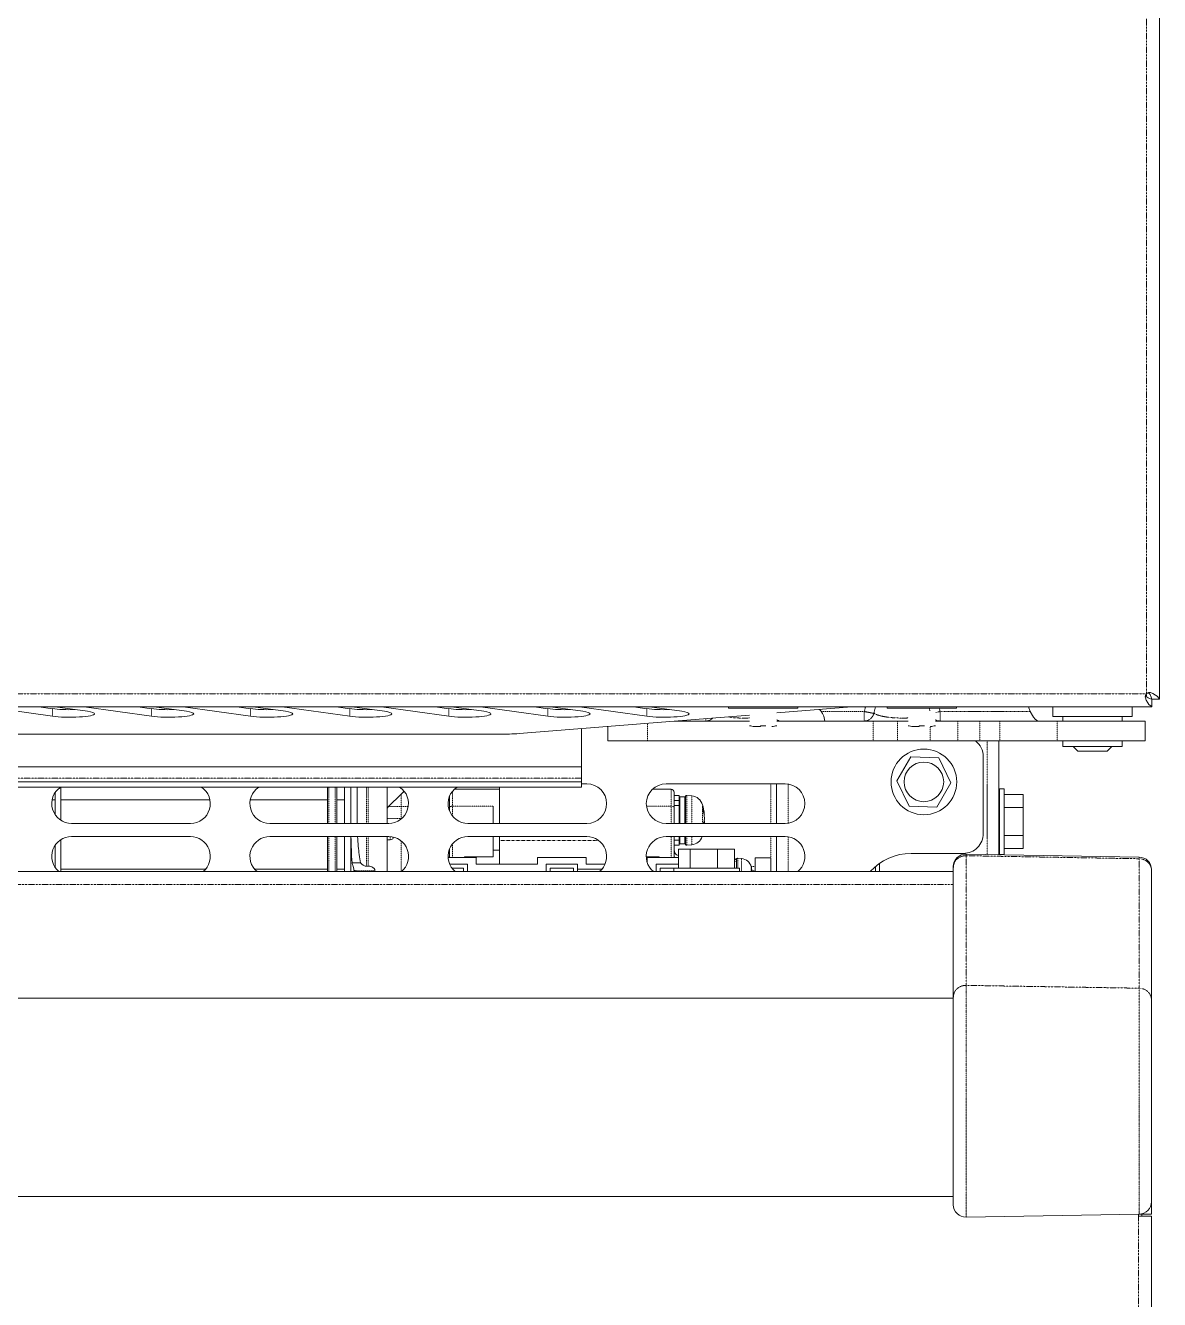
# Model space of a CAD drawing. Header units: millimetres. Extents: x 60499 to 556746, y 248297 to 497145.
# Drawn here: x 346916 to 352924, y 439149 to 445898 of the extents above; entities that cross this region are included whole.
import ezdxf

# ---------------------------------------------------------------- set-up
doc = ezdxf.new("R2010")
doc.units = ezdxf.units.MM
doc.linetypes.add('PHANTOM', pattern=[20, 10, -2, 2, -2, 2, -2])

msp = doc.modelspace()

# ---------------------------------------------------------------- linework, layer by layer
at = {"color": 7, "linetype": 'PHANTOM', "lineweight": 13, "ltscale": 0.03937}
for p, q in [((352855, 460381.3), (352855, 442357.9)), ((342684.2, 442357.9), (352855, 442357.9)), ((349862.3, 441910.8), (342684.2, 441910.8)), ((349862.3, 441864), (342684.2, 441864)), ((351899, 441500), (352816.1, 441484)), ((351899, 441500), (351899, 440813.1)), ((352816.1, 440798.2), (352816.1, 441484)), ((329155.5, 441346.9), (351831.5, 441346.9)), ((352816.1, 440798.2), (351899, 440813.1)), ((352812.8, 439590), (352812.8, 423046.4))]:
    msp.add_line(p, q, dxfattribs=at)
at = {"color": 7, "lineweight": 13, "ltscale": 0.03937}
for p, q in [((352923.8, 442329.3), (352923.8, 460409.8)), ((342684.2, 442289), (352883.5, 442289)), ((350751.8, 442245.3), (349531.1, 442147.2)), ((349426.1, 442143.3), (342684.2, 442143.3)), ((351407.3, 442108.5), (350211.1, 442108.5)), ((342684.2, 441971.1), (349862.3, 441971.1)), ((342684.2, 441890.6), (349862.3, 441890.6)), ((349862.3, 441863.8), (342684.2, 441863.8)), ((347104.4, 441796.4), (347893.6, 441796.4)), ((351899, 441508.9), (352816.1, 441492.9)), ((329155.5, 441415.8), (351831.5, 441415.8)), ((347104.4, 441427.9), (347870.1, 441427.9)), ((351831.5, 441438.1), (351831.5, 440751.2)), ((352881.3, 440736.3), (352881.3, 441422.1)), ((351831.5, 440745.1), (329155.5, 440745.1)), ((351831.5, 439651.4), (351831.5, 440751.2)), ((352881.3, 440736.3), (352881.3, 439667.4)), ((351831.5, 439695.3), (329155.5, 439695.3)), ((352816.1, 439601.1), (351899, 439585.1)), ((352881.7, 439590), (352881.7, 423046.4))]:
    msp.add_line(p, q, dxfattribs=at)
at = {"color": 7, "linetype": 'PHANTOM', "lineweight": 13, "ltscale": 0.000469088}
msp.add_line((352855, 442357.9), (352855, 442342.1), dxfattribs=at)
at = {"color": 7, "lineweight": 13, "ltscale": 0.010723}
for p, q in [((346702.3, 442288.7), (347059.1, 442239.1)), ((347227.2, 442288.7), (347584, 442239.1)), ((347752.1, 442288.7), (348108.9, 442239.1)), ((348277, 442288.7), (348633.8, 442239.1)), ((348801.9, 442288.7), (349158.7, 442239.1)), ((349326.8, 442288.7), (349683.5, 442239.1)), ((350208.4, 442239.1), (349851.7, 442288.7))]:
    msp.add_line(p, q, dxfattribs=at)
at = {"color": 7, "lineweight": 13, "ltscale": 0.002162}
for p, q in [((346987.2, 442289), (347059.1, 442279)), ((347512.1, 442289), (347584, 442279)), ((348036.9, 442289), (348108.9, 442279)), ((348561.8, 442289), (348633.8, 442279)), ((349086.7, 442289), (349158.7, 442279)), ((349611.6, 442289), (349683.5, 442279)), ((350208.4, 442279), (350136.5, 442289))]:
    msp.add_line(p, q, dxfattribs=at)
at = {"color": 7, "linetype": 'PHANTOM', "lineweight": 13, "ltscale": 0.001188}
for p, q in [((347059.1, 442239.1), (347059.1, 442279)), ((347584, 442239.1), (347584, 442279)), ((348108.9, 442239.1), (348108.9, 442279)), ((348633.8, 442239.1), (348633.8, 442279)), ((349158.7, 442239.1), (349158.7, 442279)), ((349683.5, 442239.1), (349683.5, 442279)), ((350208.4, 442239.1), (350208.4, 442279))]:
    msp.add_line(p, q, dxfattribs=at)
at = {"color": 7, "lineweight": 13, "ltscale": 0.005154}
for p, q in [((347072.9, 442288.7), (347244.4, 442264.9)), ((347597.8, 442288.7), (347769.3, 442264.9)), ((348122.7, 442288.7), (348294.2, 442264.9)), ((348647.5, 442288.7), (348819, 442264.9)), ((349172.4, 442288.7), (349343.9, 442264.9)), ((349697.3, 442288.7), (349868.8, 442264.9)), ((350393.7, 442264.9), (350222.2, 442288.7))]:
    msp.add_line(p, q, dxfattribs=at)
at = {"color": 7, "linetype": 'PHANTOM', "lineweight": 13, "ltscale": 0.004594}
for p, q in [((347227.2, 442288.7), (347072.9, 442288.7)), ((347752.1, 442288.7), (347597.8, 442288.7)), ((348277, 442288.7), (348122.7, 442288.7)), ((348801.9, 442288.7), (348647.5, 442288.7)), ((349326.8, 442288.7), (349172.4, 442288.7)), ((349851.7, 442288.7), (349697.3, 442288.7))]:
    msp.add_line(p, q, dxfattribs=at)
at = {"color": 7, "linetype": 'PHANTOM', "lineweight": 13, "ltscale": 0.01246}
msp.add_line((350640.8, 442288.7), (350222.2, 442288.7), dxfattribs=at)
at = {"color": 7, "lineweight": 13, "ltscale": 0.000211791}
for p, q in [((350640.8, 442289), (350640.8, 442281.9)), ((351007.8, 442289), (351007.8, 442281.9)), ((351480.6, 442289), (351480.6, 442281.9)), ((351847.6, 442289), (351847.6, 442281.9))]:
    msp.add_line(p, q, dxfattribs=at)
at = {"color": 7, "lineweight": 13, "ltscale": 0.005463}
msp.add_line((350824.3, 442281.9), (350640.8, 442281.9), dxfattribs=at)
at = {"color": 7, "lineweight": 13, "ltscale": 0.005462}
for p, q in [((351007.8, 442281.9), (350824.3, 442281.9)), ((351664.1, 442281.9), (351480.6, 442281.9)), ((351847.6, 442281.9), (351664.1, 442281.9))]:
    msp.add_line(p, q, dxfattribs=at)
at = {"color": 7, "lineweight": 13, "ltscale": 0.011813}
msp.add_line((351292.3, 442288.7), (350896.7, 442257), dxfattribs=at)
at = {"color": 7, "linetype": 'PHANTOM', "lineweight": 13, "ltscale": 0.008468}
msp.add_line((351292.3, 442288.7), (351007.8, 442288.7), dxfattribs=at)
at = {"color": 7, "lineweight": 13, "ltscale": 0.000194176}
msp.add_line((351298.8, 442289), (351292.3, 442288.7), dxfattribs=at)
at = {"color": 7, "lineweight": 13, "ltscale": 0.005413}
msp.add_line((351480.6, 442289), (351298.8, 442289), dxfattribs=at)
at = {"color": 7, "lineweight": 13, "ltscale": 0.011788}
msp.add_line((352243.6, 442289), (351847.6, 442289), dxfattribs=at)
at = {"color": 7, "lineweight": 13, "ltscale": 0.000797126}
msp.add_line((352230.3, 442289), (352239.4, 442263.8), dxfattribs=at)
at = {"color": 7, "lineweight": 13, "ltscale": 9.91221e-07}
msp.add_line((352243.6, 442289), (352243.6, 442289), dxfattribs=at)
at = {"color": 7, "lineweight": 13, "ltscale": 0.00155}
for p, q in [((352358.9, 442237), (352358.9, 442289)), ((352778.8, 442237), (352778.8, 442289))]:
    msp.add_line(p, q, dxfattribs=at)
at = {"color": 7, "lineweight": 13, "ltscale": 0.0012}
for p, q in [((352883.5, 442329.3), (352923.8, 442329.3)), ((352883.5, 442289), (352883.5, 442329.3))]:
    msp.add_line(p, q, dxfattribs=at)
at = {"color": 7, "linetype": 'PHANTOM', "lineweight": 13, "ltscale": 0.002781}
msp.add_line((350211.1, 442201.9), (350211.1, 442108.5), dxfattribs=at)
at = {"color": 7, "lineweight": 13, "ltscale": 0.011812}
msp.add_line((350751.8, 442213.4), (350355.1, 442213.4), dxfattribs=at)
at = {"color": 7, "linetype": 'PHANTOM', "lineweight": 13, "ltscale": 0.000394986}
msp.add_line((350520.2, 442213.4), (350520.2, 442226.7), dxfattribs=at)
at = {"color": 7, "lineweight": 13, "ltscale": 0.015198}
msp.add_line((351407.3, 442213.4), (350896.7, 442213.4), dxfattribs=at)
at = {"color": 7, "linetype": 'PHANTOM', "lineweight": 13, "ltscale": 0.006782}
msp.add_line((351360, 442263.8), (351132.2, 442263.8), dxfattribs=at)
at = {"color": 7, "linetype": 'PHANTOM', "lineweight": 13, "ltscale": 0.0015}
for p, q in [((351360, 442213.4), (351360, 442263.8)), ((351761.4, 442263.8), (351761.4, 442213.4))]:
    msp.add_line(p, q, dxfattribs=at)
at = {"color": 7, "lineweight": 13, "ltscale": 0.003832}
for p, q in [((351407.3, 442213.4), (351536, 442213.4)), ((351407.3, 442108.5), (351536, 442108.5))]:
    msp.add_line(p, q, dxfattribs=at)
at = {"color": 7, "linetype": 'PHANTOM', "lineweight": 13, "ltscale": 0.003125}
for p, q in [((351407.3, 442213.4), (351407.3, 442108.5)), ((351536, 442213.4), (351536, 442108.5)), ((351855.2, 442213.4), (351855.2, 442108.5)), ((351971.7, 442213.4), (351971.7, 442108.5)), ((352077.9, 442213.4), (352077.9, 442108.5)), ((352381.9, 442213.4), (352381.9, 442108.5))]:
    msp.add_line(p, q, dxfattribs=at)
at = {"color": 7, "lineweight": 13, "ltscale": 0.001658}
msp.add_line((351591.7, 442213.4), (351536, 442213.4), dxfattribs=at)
at = {"color": 7, "lineweight": 13, "ltscale": 0.003534}
msp.add_line((351736.5, 442213.4), (351855.2, 442213.4), dxfattribs=at)
at = {"color": 7, "linetype": 'PHANTOM', "lineweight": 13, "ltscale": 0.01423}
msp.add_line((352239.4, 442263.8), (351761.4, 442263.8), dxfattribs=at)
at = {"color": 7, "lineweight": 13, "ltscale": 0.003466}
for p, q in [((351971.7, 442213.4), (351855.2, 442213.4)), ((351971.7, 442108.5), (351855.2, 442108.5))]:
    msp.add_line(p, q, dxfattribs=at)
at = {"color": 7, "lineweight": 13, "ltscale": 0.003162}
for p, q in [((351971.7, 442213.4), (352077.9, 442213.4)), ((351971.7, 442108.5), (352077.9, 442108.5))]:
    msp.add_line(p, q, dxfattribs=at)
at = {"color": 7, "lineweight": 13, "ltscale": 0.009049}
for p, q in [((352381.9, 442213.4), (352077.9, 442213.4)), ((352381.9, 442108.5), (352077.9, 442108.5))]:
    msp.add_line(p, q, dxfattribs=at)
at = {"color": 7, "lineweight": 13, "ltscale": 0.00625}
for p, q in [((352568.8, 442237), (352358.9, 442237)), ((352778.8, 442237), (352568.8, 442237)), ((350001.2, 442108.5), (350211.1, 442108.5)), ((350894.7, 441671.1), (350894.8, 441881))]:
    msp.add_line(p, q, dxfattribs=at)
at = {"color": 7, "lineweight": 13, "ltscale": 0.013875}
for p, q in [((352381.9, 442213.4), (352848, 442213.4)), ((352381.9, 442108.5), (352848, 442108.5))]:
    msp.add_line(p, q, dxfattribs=at)
at = {"color": 7, "lineweight": 13, "ltscale": 0.000700012}
for p, q in [((352411.4, 442213.4), (352411.4, 442237)), ((352726.3, 442213.4), (352726.3, 442237))]:
    msp.add_line(p, q, dxfattribs=at)
at = {"color": 7, "lineweight": 13, "ltscale": 0.003125}
msp.add_line((352848, 442213.4), (352848, 442108.5), dxfattribs=at)
at = {"color": 7, "lineweight": 13, "ltscale": 0.006034}
msp.add_line((349862.3, 442173.8), (349862.3, 441971.1), dxfattribs=at)
at = {"color": 7, "lineweight": 13, "ltscale": 0.002278}
msp.add_line((350001.2, 442185), (350001.2, 442108.5), dxfattribs=at)
at = {"color": 7, "lineweight": 13, "ltscale": 0.000960883}
for p, q in [((350810.4, 442184), (350778.1, 442184)), ((351650.2, 442184), (351618, 442184))]:
    msp.add_line(p, q, dxfattribs=at)
at = {"color": 7, "lineweight": 13, "ltscale": 0.000412657}
for p, q in [((350824.3, 442188.5), (350810.4, 442188.8)), ((351664.1, 442188.5), (351650.2, 442188.8)), ((351678, 442188.8), (351664.1, 442188.5))]:
    msp.add_line(p, q, dxfattribs=at)
at = {"color": 7, "lineweight": 13, "ltscale": 0.000142375}
for p, q in [((350810.4, 442184), (350810.4, 442188.8)), ((351650.2, 442184), (351650.2, 442188.8))]:
    msp.add_line(p, q, dxfattribs=at)
at = {"color": 7, "lineweight": 13, "ltscale": 0.000412656}
for p, q in [((350810.4, 442188.8), (350824.3, 442188.5)), ((351650.2, 442188.8), (351664.1, 442188.5))]:
    msp.add_line(p, q, dxfattribs=at)
at = {"color": 7, "lineweight": 13, "ltscale": 0.000412597}
msp.add_line((350838.1, 442188.8), (350824.3, 442188.5), dxfattribs=at)
at = {"color": 7, "linetype": 'PHANTOM', "lineweight": 13, "ltscale": 0.00225}
msp.add_line((351709.6, 442184), (351709.6, 442108.5), dxfattribs=at)
at = {"color": 7, "lineweight": 13, "ltscale": 0.005168}
msp.add_line((351709.6, 442108.5), (351536, 442108.5), dxfattribs=at)
at = {"color": 7, "lineweight": 13, "ltscale": 0.004336}
msp.add_line((351709.6, 442108.5), (351855.2, 442108.5), dxfattribs=at)
at = {"color": 7, "linetype": 'PHANTOM', "lineweight": 13, "ltscale": 0.017905}
msp.add_line((352010.6, 442108.5), (352010.6, 441507), dxfattribs=at)
at = {"color": 7, "lineweight": 13, "ltscale": 0.017937}
msp.add_line((352073.2, 442108.5), (352073.2, 441505.9), dxfattribs=at)
at = {"color": 7, "lineweight": 13, "ltscale": 0.000875007}
for p, q in [((352411.4, 442079.1), (352411.4, 442108.5)), ((352726.3, 442079.1), (352726.3, 442108.5))]:
    msp.add_line(p, q, dxfattribs=at)
at = {"color": 7, "lineweight": 13, "ltscale": 0.004688}
msp.add_line((352568.8, 442079.1), (352411.4, 442079.1), dxfattribs=at)
at = {"color": 7, "lineweight": 13, "ltscale": 0.00103}
for p, q in [((352490.7, 442054.6), (352466.3, 442079.1)), ((352646.9, 442054.6), (352671.4, 442079.1)), ((350683.3, 441469.3), (350683.3, 441434.7))]:
    msp.add_line(p, q, dxfattribs=at)
at = {"color": 7, "lineweight": 13, "ltscale": 0.004687}
msp.add_line((352726.3, 442079.1), (352568.8, 442079.1), dxfattribs=at)
at = {"color": 7, "lineweight": 13, "ltscale": 0.004405}
for p, q in [((351606.2, 442024.7), (351532.8, 441896.2)), ((351754.1, 442019.4), (351606.2, 442024.7)), ((351818.2, 441886.1), (351754.1, 442019.4)), ((351532.8, 441896.2), (351596.9, 441762.8)), ((351744.8, 441757.6), (351818.2, 441886.1)), ((351596.9, 441762.8), (351744.8, 441757.6)), ((352202.2, 441755.2), (352202.2, 441607.2))]:
    msp.add_line(p, q, dxfattribs=at)
at = {"color": 7, "lineweight": 13, "ltscale": 0.012125}
msp.add_line((351990.4, 442024.7), (351990.4, 441617.4), dxfattribs=at)
at = {"color": 7, "lineweight": 13, "ltscale": 0.002325}
for p, q in [((352490.7, 442054.6), (352568.8, 442054.6)), ((352568.8, 442054.6), (352646.9, 442054.6))]:
    msp.add_line(p, q, dxfattribs=at)
at = {"color": 7, "lineweight": 13, "ltscale": 0.001797}
msp.add_line((349862.3, 441910.8), (349862.3, 441971.1), dxfattribs=at)
at = {"color": 7, "lineweight": 13, "ltscale": 0.00229}
msp.add_line((349862.3, 441940.9), (349862.3, 441864), dxfattribs=at)
at = {"color": 7, "lineweight": 13, "ltscale": 0.005247}
msp.add_line((347104.4, 441863.8), (347104.4, 441687.5), dxfattribs=at)
at = {"color": 7, "lineweight": 13, "ltscale": 0.005736}
for p, q in [((348516, 441863.8), (348516, 441671.1)), ((348565.6, 441863.8), (348565.6, 441671.1)), ((348640, 441671.1), (348640, 441863.8)), ((348831.7, 441671.1), (348831.7, 441863.8)), ((349426.9, 441863.8), (349426.9, 441671.1))]:
    msp.add_line(p, q, dxfattribs=at)
at = {"color": 7, "linetype": 'PHANTOM', "lineweight": 13, "ltscale": 0.005736}
for p, q in [((348524.2, 441863.8), (348524.2, 441671.1)), ((348557.3, 441671.1), (348557.3, 441863.8)), ((348722.6, 441863.8), (348722.6, 441671.1)), ((348732.5, 441671.1), (348732.5, 441863.8))]:
    msp.add_line(p, q, dxfattribs=at)
at = {"color": 7, "lineweight": 13, "ltscale": 0.002004}
msp.add_line((348606.9, 441863.8), (348606.9, 441796.4), dxfattribs=at)
at = {"color": 7, "lineweight": 13, "ltscale": 0.005532}
msp.add_line((348673, 441677.9), (348673, 441863.8), dxfattribs=at)
at = {"color": 7, "lineweight": 13, "ltscale": 0.000602482}
msp.add_line((349862.3, 441910.8), (349862.3, 441890.6), dxfattribs=at)
at = {"color": 7, "lineweight": 13, "ltscale": 0.00082812}
msp.add_line((349862.3, 441881.1), (349890.2, 441881.1), dxfattribs=at)
at = {"color": 7, "lineweight": 13, "ltscale": 6.36784e-06}
msp.add_line((349862.3, 441864), (349862.3, 441863.8), dxfattribs=at)
at = {"color": 7, "lineweight": 13, "ltscale": 0.01875}
for p, q in [((350310.1, 441881.1), (350939.9, 441881.1)), ((347160.7, 441671.1), (347790.6, 441671.1)), ((348210.5, 441671.1), (348840.4, 441671.1)), ((349260.3, 441671.1), (349890.2, 441671.1)), ((350310.1, 441671.1), (350939.9, 441671.1)), ((347160.7, 441601.4), (347790.6, 441601.4)), ((348210.5, 441601.4), (348840.4, 441601.4)), ((349260.3, 441601.4), (349890.2, 441601.4)), ((350310.1, 441601.4), (350939.9, 441601.4))]:
    msp.add_line(p, q, dxfattribs=at)
at = {"color": 7, "linetype": 'PHANTOM', "lineweight": 13, "ltscale": 0.00625}
msp.add_line((350865.4, 441881), (350865.3, 441671.1), dxfattribs=at)
at = {"color": 7, "linetype": 'PHANTOM', "lineweight": 13, "ltscale": 0.006163}
msp.add_line((350957.4, 441672.6), (350957.4, 441879.6), dxfattribs=at)
at = {"color": 7, "lineweight": 13, "ltscale": 0.00048756}
msp.add_line((347057.7, 441796.4), (347074.1, 441796.4), dxfattribs=at)
at = {"color": 7, "lineweight": 13, "ltscale": 0.003532}
for p, q in [((347074.1, 441835.4), (347074.1, 441716.7)), ((347074.1, 441555.7), (347074.1, 441437.1))]:
    msp.add_line(p, q, dxfattribs=at)
at = {"color": 7, "lineweight": 13, "ltscale": 0.012159}
msp.add_line((348107.5, 441796.4), (348516, 441796.4), dxfattribs=at)
at = {"color": 7, "lineweight": 13, "ltscale": 0.00123}
for p, q in [((348565.6, 441796.4), (348606.9, 441796.4)), ((348565.6, 441427.9), (348606.9, 441427.9))]:
    msp.add_line(p, q, dxfattribs=at)
at = {"color": 7, "lineweight": 13, "ltscale": 0.003731}
msp.add_line((348606.9, 441796.4), (348606.9, 441671.1), dxfattribs=at)
at = {"color": 7, "lineweight": 13, "ltscale": 0.002785}
msp.add_line((348840, 441760.2), (348906.1, 441826.4), dxfattribs=at)
at = {"color": 7, "lineweight": 13, "ltscale": 0.000458133}
msp.add_line((348906.1, 441826.4), (348917, 441837.3), dxfattribs=at)
at = {"color": 7, "linetype": 'PHANTOM', "lineweight": 13, "ltscale": 0.001969}
for p, q in [((348906.1, 441760.2), (348906.1, 441826.4)), ((348840, 441760.2), (348906.1, 441760.2))]:
    msp.add_line(p, q, dxfattribs=at)
at = {"color": 7, "lineweight": 13, "ltscale": 0.000207211}
msp.add_line((348921.9, 441842.2), (348917, 441837.3), dxfattribs=at)
at = {"color": 7, "lineweight": 13, "ltscale": 0.001758}
msp.add_line((349162.4, 441813.9), (349162.4, 441754.9), dxfattribs=at)
at = {"color": 7, "linetype": 'PHANTOM', "lineweight": 13, "ltscale": 0.002382}
msp.add_line((349178.9, 441762.4), (349178.9, 441842.4), dxfattribs=at)
at = {"color": 7, "lineweight": 13, "ltscale": 0.007092}
msp.add_line((349426.9, 441852.8), (349188.7, 441852.8), dxfattribs=at)
at = {"color": 7, "lineweight": 13, "ltscale": 0.002909}
msp.add_line((350238.4, 441852.8), (350336.1, 441852.8), dxfattribs=at)
at = {"color": 7, "linetype": 'PHANTOM', "lineweight": 13, "ltscale": 0.002693}
msp.add_line((350336.1, 441852.8), (350336.1, 441762.4), dxfattribs=at)
at = {"color": 7, "lineweight": 13, "ltscale": 0.000492276}
msp.add_line((350352.7, 441819.8), (350352.7, 441836.3), dxfattribs=at)
at = {"color": 7, "lineweight": 13, "ltscale": 0.00081202}
for p, q in [((350352.7, 441819.8), (350352.7, 441792.5)), ((350379.1, 441819.8), (350379.1, 441792.5)), ((350352.7, 441582.5), (350352.7, 441555.2)), ((350379.1, 441582.5), (350379.1, 441555.2))]:
    msp.add_line(p, q, dxfattribs=at)
at = {"color": 7, "lineweight": 13, "ltscale": 0.00078745}
for p, q in [((350379.1, 441819.8), (350352.7, 441819.8)), ((350382.4, 441811.5), (350408.9, 441811.5)), ((350379.1, 441792.5), (350352.7, 441792.5)), ((350379.1, 441765.7), (350352.7, 441765.7)), ((350379.1, 441582.5), (350352.7, 441582.5)), ((350379.1, 441555.2), (350352.7, 441555.2)), ((350382.4, 441563.5), (350408.9, 441563.5))]:
    msp.add_line(p, q, dxfattribs=at)
at = {"color": 7, "lineweight": 13, "ltscale": 0.000139182}
for p, q in [((350379.1, 441808.2), (350382.4, 441811.5)), ((350412.2, 441808.2), (350408.9, 441811.5)), ((350379.1, 441566.8), (350382.4, 441563.5)), ((350412.2, 441566.8), (350408.9, 441563.5))]:
    msp.add_line(p, q, dxfattribs=at)
at = {"color": 7, "lineweight": 13, "ltscale": 0.001849}
for p, q in [((350379.1, 441808.2), (350379.1, 441746.1)), ((350412.2, 441746.1), (350412.2, 441808.2))]:
    msp.add_line(p, q, dxfattribs=at)
at = {"color": 7, "lineweight": 13, "ltscale": 0.001899}
for p, q in [((350382.4, 441747.7), (350382.4, 441811.5)), ((350408.9, 441811.5), (350408.9, 441747.7))]:
    msp.add_line(p, q, dxfattribs=at)
at = {"color": 7, "lineweight": 13, "ltscale": 0.00421}
msp.add_line((350412.2, 441812.5), (350412.2, 441671.1), dxfattribs=at)
at = {"color": 7, "lineweight": 13, "ltscale": 1.71976e-05}
for p, q in [((350418.8, 441819.2), (350419.4, 441819.1)), ((350418.8, 441555.8), (350419.4, 441555.9))]:
    msp.add_line(p, q, dxfattribs=at)
at = {"color": 7, "linetype": 'PHANTOM', "lineweight": 13, "ltscale": 0.004407}
msp.add_line((350419.4, 441671.1), (350419.4, 441819.1), dxfattribs=at)
at = {"color": 7, "lineweight": 13, "ltscale": 0.000779121}
for p, q in [((350445.5, 441816.8), (350419.4, 441819.1)), ((350445.5, 441558.2), (350419.4, 441555.9))]:
    msp.add_line(p, q, dxfattribs=at)
at = {"color": 7, "linetype": 'PHANTOM', "lineweight": 13, "ltscale": 0.000475125}
msp.add_line((350445.5, 441800.9), (350445.5, 441816.8), dxfattribs=at)
at = {"color": 7, "linetype": 'PHANTOM', "lineweight": 13, "ltscale": 0.003863}
msp.add_line((350445.5, 441671.1), (350445.5, 441800.9), dxfattribs=at)
at = {"color": 7, "lineweight": 13, "ltscale": 6.24769e-05}
for p, q in [((352075.3, 441855), (352073.2, 441855)), ((352075.3, 441855), (352073.2, 441855)), ((352075.3, 441804.1), (352073.2, 441804.1)), ((352075.3, 441731.1), (352073.2, 441731.1)), ((352075.3, 441689.5), (352073.2, 441689.5)), ((352075.3, 441681.2), (352073.2, 441681.2)), ((352075.3, 441672.9), (352073.2, 441672.9)), ((352075.3, 441631.2), (352073.2, 441631.2)), ((352075.3, 441558.2), (352073.2, 441558.2)), ((352075.3, 441507.3), (352073.2, 441507.3))]:
    msp.add_line(p, q, dxfattribs=at)
at = {"color": 7, "lineweight": 13, "ltscale": 0.001516}
for p, q in [((352073.2, 441804.1), (352073.2, 441855)), ((352075.3, 441804.1), (352075.3, 441855)), ((352073.2, 441507.3), (352073.2, 441558.2)), ((352075.3, 441507.3), (352075.3, 441558.2))]:
    msp.add_line(p, q, dxfattribs=at)
at = {"color": 7, "lineweight": 13, "ltscale": 0.002173}
for p, q in [((352073.2, 441731.1), (352073.2, 441804.1)), ((352073.2, 441558.2), (352073.2, 441631.2))]:
    msp.add_line(p, q, dxfattribs=at)
at = {"color": 7, "lineweight": 13, "ltscale": 0.000775074}
for p, q in [((352075.3, 441855), (352101.4, 441855)), ((352075.3, 441855), (352101.4, 441855)), ((352075.3, 441507.3), (352101.4, 441507.3))]:
    msp.add_line(p, q, dxfattribs=at)
at = {"color": 7, "lineweight": 13, "ltscale": 0.003659}
for p, q in [((352075.3, 441681.2), (352075.3, 441804.1)), ((352075.3, 441558.2), (352075.3, 441681.2))]:
    msp.add_line(p, q, dxfattribs=at)
at = {"color": 7, "lineweight": 13, "ltscale": 0.005175}
for q in [(352101.4, 441855), (352101.4, 441507.3)]:
    msp.add_line((352101.4, 441681.2), q, dxfattribs=at)
at = {"color": 7, "lineweight": 13, "ltscale": 0.003}
for p, q in [((352101.4, 441823.9), (352202.2, 441823.9)), ((352101.4, 441823.9), (352202.2, 441823.9)), ((352101.4, 441755.2), (352202.2, 441755.2)), ((352101.4, 441607.2), (352202.2, 441607.2)), ((350375.2, 441434.7), (350375.2, 441535.5)), ((350436.9, 441434.7), (350436.9, 441535.5)), ((350582.6, 441434.7), (350582.6, 441535.5)), ((350673, 441434.7), (350673, 441535.5)), ((352101.4, 441538.4), (352202.2, 441538.4))]:
    msp.add_line(p, q, dxfattribs=at)
at = {"color": 7, "lineweight": 13, "ltscale": 0.002048}
for p, q in [((352202.2, 441823.9), (352202.2, 441755.2)), ((352202.2, 441607.2), (352202.2, 441538.4))]:
    msp.add_line(p, q, dxfattribs=at)
at = {"color": 7, "lineweight": 13, "ltscale": 0.000346924}
msp.add_line((348831.7, 441752), (348840, 441760.2), dxfattribs=at)
at = {"color": 7, "lineweight": 13, "ltscale": 0.001636}
msp.add_line((348831.7, 441697), (348831.7, 441752), dxfattribs=at)
at = {"color": 7, "linetype": 'PHANTOM', "lineweight": 13, "ltscale": 0.001132}
msp.add_line((348944.1, 441760.2), (348906.1, 441760.2), dxfattribs=at)
at = {"color": 7, "linetype": 'PHANTOM', "lineweight": 13, "ltscale": 0.001882}
msp.add_line((348906.1, 441697), (348906.1, 441760.2), dxfattribs=at)
at = {"color": 7, "lineweight": 13, "ltscale": 0.000138531}
msp.add_line((349157.7, 441753.6), (349162.4, 441753.6), dxfattribs=at)
at = {"color": 7, "lineweight": 13, "ltscale": 0.000497382}
msp.add_line((349162.4, 441738.2), (349162.4, 441754.9), dxfattribs=at)
at = {"color": 7, "linetype": 'PHANTOM', "lineweight": 13, "ltscale": 0.006398}
msp.add_line((349393.8, 441762.4), (349178.9, 441762.4), dxfattribs=at)
at = {"color": 7, "linetype": 'PHANTOM', "lineweight": 13, "ltscale": 0.001567}
msp.add_line((349178.9, 441762.4), (349178.9, 441709.7), dxfattribs=at)
at = {"color": 7, "lineweight": 13, "ltscale": 0.002717}
msp.add_line((349393.8, 441762.4), (349393.8, 441671.1), dxfattribs=at)
at = {"color": 7, "linetype": 'PHANTOM', "lineweight": 13, "ltscale": 0.003875}
msp.add_line((350206, 441762.4), (350336.1, 441762.4), dxfattribs=at)
at = {"color": 7, "linetype": 'PHANTOM', "lineweight": 13, "ltscale": 0.002717}
msp.add_line((350336.1, 441671.1), (350336.1, 441762.4), dxfattribs=at)
at = {"color": 7, "lineweight": 13, "ltscale": 0.000796461}
for p, q in [((350352.7, 441792.5), (350352.7, 441765.7)), ((350379.1, 441792.5), (350379.1, 441765.7))]:
    msp.add_line(p, q, dxfattribs=at)
at = {"color": 7, "lineweight": 13, "ltscale": 0.002817}
for p, q in [((350352.7, 441765.7), (350352.7, 441671.1)), ((350379.1, 441765.7), (350379.1, 441671.1))]:
    msp.add_line(p, q, dxfattribs=at)
at = {"color": 7, "lineweight": 13, "ltscale": 0.002232}
for p, q in [((350379.1, 441746.1), (350379.1, 441671.1)), ((350412.2, 441671.1), (350412.2, 441746.1))]:
    msp.add_line(p, q, dxfattribs=at)
at = {"color": 7, "lineweight": 13, "ltscale": 0.00228}
for p, q in [((350382.4, 441671.1), (350382.4, 441747.7)), ((350408.9, 441747.7), (350408.9, 441671.1))]:
    msp.add_line(p, q, dxfattribs=at)
at = {"color": 7, "linetype": 'PHANTOM', "lineweight": 13, "ltscale": 0.000299739}
msp.add_line((350503.3, 441759), (350503.3, 441769.1), dxfattribs=at)
at = {"color": 7, "linetype": 'PHANTOM', "lineweight": 13, "ltscale": 0.002618}
msp.add_line((350503.3, 441671.1), (350503.3, 441759), dxfattribs=at)
at = {"color": 7, "linetype": 'PHANTOM', "lineweight": 13, "ltscale": 9.62385e-05}
msp.add_line((350507.9, 441733.1), (350511.1, 441733.1), dxfattribs=at)
at = {"color": 7, "lineweight": 13, "ltscale": 0.000203231}
msp.add_line((348673.1, 441671.1), (348673, 441677.9), dxfattribs=at)
at = {"color": 7, "linetype": 'PHANTOM', "lineweight": 13, "ltscale": 0.002215}
msp.add_line((348906.1, 441697), (348831.7, 441697), dxfattribs=at)
at = {"color": 7, "lineweight": 13, "ltscale": 0.00077111}
msp.add_line((348831.7, 441671.1), (348831.7, 441697), dxfattribs=at)
at = {"color": 7, "linetype": 'PHANTOM', "lineweight": 13, "ltscale": 8.2061e-05}
msp.add_line((348906.1, 441697), (348906.1, 441694.2), dxfattribs=at)
at = {"color": 7, "lineweight": 13, "ltscale": 0.000379668}
msp.add_line((350412.2, 441702), (350412.2, 441689.2), dxfattribs=at)
at = {"color": 7, "lineweight": 13, "ltscale": 0.000208427}
msp.add_line((350412.2, 441679.5), (350412.2, 441686.5), dxfattribs=at)
at = {"color": 7, "lineweight": 13, "ltscale": 5.22644e-05}
msp.add_line((350510.7, 441719.4), (350512.5, 441719.4), dxfattribs=at)
at = {"color": 7, "lineweight": 13, "ltscale": 0.000247204}
msp.add_line((352073.2, 441681.2), (352073.2, 441689.5), dxfattribs=at)
at = {"color": 7, "lineweight": 13, "ltscale": 0.000247174}
msp.add_line((352073.2, 441672.9), (352073.2, 441681.2), dxfattribs=at)
at = {"color": 7, "lineweight": 13, "ltscale": 0.005525}
for p, q in [((348516, 441601.4), (348516, 441415.8)), ((348565.6, 441601.4), (348565.6, 441415.8)), ((348640, 441415.8), (348640, 441601.4)), ((348831.7, 441415.8), (348831.7, 441601.4)), ((350894.7, 441415.8), (350894.7, 441601.4))]:
    msp.add_line(p, q, dxfattribs=at)
at = {"color": 7, "linetype": 'PHANTOM', "lineweight": 13, "ltscale": 0.005525}
for p, q in [((348524.2, 441601.4), (348524.2, 441415.8)), ((348557.3, 441415.8), (348557.3, 441601.4))]:
    msp.add_line(p, q, dxfattribs=at)
at = {"color": 7, "lineweight": 13, "ltscale": 0.005165}
msp.add_line((348606.9, 441601.4), (348606.9, 441427.9), dxfattribs=at)
at = {"color": 7, "linetype": 'PHANTOM', "lineweight": 13, "ltscale": 0.00467}
for p, q in [((348722.6, 441601.4), (348722.6, 441444.5)), ((348732.5, 441444.5), (348732.5, 441601.4))]:
    msp.add_line(p, q, dxfattribs=at)
at = {"color": 7, "lineweight": 13, "ltscale": 0.00048699}
msp.add_line((348831.7, 441601.4), (348831.7, 441585), dxfattribs=at)
at = {"color": 7, "linetype": 'PHANTOM', "lineweight": 13, "ltscale": 0.000478129}
msp.add_line((348848.3, 441601.1), (348848.3, 441585), dxfattribs=at)
at = {"color": 7, "lineweight": 13, "ltscale": 0.003194}
msp.add_line((349393.8, 441601.4), (349393.8, 441494.1), dxfattribs=at)
at = {"color": 7, "lineweight": 13, "ltscale": 0.000635613}
msp.add_line((349426.9, 441601.4), (349426.9, 441580), dxfattribs=at)
at = {"color": 7, "linetype": 'PHANTOM', "lineweight": 13, "ltscale": 0.003293}
msp.add_line((350336.1, 441490.8), (350336.1, 441601.4), dxfattribs=at)
at = {"color": 7, "lineweight": 13, "ltscale": 0.000561391}
for p, q in [((350352.7, 441601.4), (350352.7, 441582.5)), ((350379.1, 441601.4), (350379.1, 441582.5))]:
    msp.add_line(p, q, dxfattribs=at)
at = {"color": 7, "lineweight": 13, "ltscale": 0.000577731}
for p, q in [((350379.1, 441601.4), (350379.1, 441582)), ((350412.2, 441582), (350412.2, 441601.4))]:
    msp.add_line(p, q, dxfattribs=at)
at = {"color": 7, "lineweight": 13, "ltscale": 0.000663757}
for p, q in [((350382.4, 441579.1), (350382.4, 441601.4)), ((350408.9, 441601.4), (350408.9, 441579.1))]:
    msp.add_line(p, q, dxfattribs=at)
at = {"color": 7, "lineweight": 13, "ltscale": 0.001159}
msp.add_line((350412.2, 441601.4), (350412.2, 441562.5), dxfattribs=at)
at = {"color": 7, "linetype": 'PHANTOM', "lineweight": 13, "ltscale": 0.001355}
msp.add_line((350419.4, 441555.9), (350419.4, 441601.4), dxfattribs=at)
at = {"color": 7, "linetype": 'PHANTOM', "lineweight": 13, "ltscale": 0.001287}
msp.add_line((350445.5, 441558.2), (350445.5, 441601.4), dxfattribs=at)
at = {"color": 7, "linetype": 'PHANTOM', "lineweight": 13, "ltscale": 0.003364}
msp.add_line((350865.3, 441601.4), (350865.3, 441488.4), dxfattribs=at)
at = {"color": 7, "linetype": 'PHANTOM', "lineweight": 13, "ltscale": 0.005481}
msp.add_line((350957.3, 441415.8), (350957.4, 441599.9), dxfattribs=at)
at = {"color": 7, "lineweight": 13, "ltscale": 0.005036}
msp.add_line((347104.4, 441585), (347104.4, 441415.8), dxfattribs=at)
at = {"color": 7, "lineweight": 13, "ltscale": 0.000492126}
msp.add_line((348848.3, 441585), (348831.7, 441585), dxfattribs=at)
at = {"color": 7, "linetype": 'PHANTOM', "lineweight": 13, "ltscale": 0.004836}
msp.add_line((348906.1, 441578.3), (348906.1, 441415.8), dxfattribs=at)
at = {"color": 7, "lineweight": 13, "ltscale": 0.001296}
msp.add_line((349162.4, 441490.8), (349162.4, 441534.3), dxfattribs=at)
at = {"color": 7, "linetype": 'PHANTOM', "lineweight": 13, "ltscale": 0.002142}
msp.add_line((349178.9, 441562.7), (349178.9, 441490.8), dxfattribs=at)
at = {"color": 7, "lineweight": 13, "ltscale": 0.000984252}
msp.add_line((349393.8, 441529.8), (349426.9, 441529.8), dxfattribs=at)
at = {"color": 7, "lineweight": 13, "ltscale": 0.00374}
msp.add_line((349426.9, 441580), (349426.9, 441454.4), dxfattribs=at)
at = {"color": 7, "linetype": 'PHANTOM', "lineweight": 13, "ltscale": 0.015679}
msp.add_line((349953.6, 441580), (349426.9, 441580), dxfattribs=at)
at = {"color": 7, "lineweight": 13, "ltscale": 0.002653}
msp.add_line((350352.7, 441579.9), (350352.7, 441490.8), dxfattribs=at)
at = {"color": 7, "lineweight": 13, "ltscale": 0.001836}
msp.add_line((350375.2, 441535.5), (350436.9, 441535.5), dxfattribs=at)
at = {"color": 7, "lineweight": 13, "ltscale": 0.000451576}
for p, q in [((350379.1, 441582), (350379.1, 441566.8)), ((350412.2, 441566.8), (350412.2, 441582))]:
    msp.add_line(p, q, dxfattribs=at)
at = {"color": 7, "lineweight": 13, "ltscale": 0.000463981}
for p, q in [((350382.4, 441563.5), (350382.4, 441579.1)), ((350408.9, 441579.1), (350408.9, 441563.5))]:
    msp.add_line(p, q, dxfattribs=at)
at = {"color": 7, "lineweight": 13, "ltscale": 0.004338}
msp.add_line((350436.9, 441535.5), (350582.6, 441535.5), dxfattribs=at)
at = {"color": 7, "lineweight": 13, "ltscale": 0.002691}
msp.add_line((350582.6, 441535.5), (350673, 441535.5), dxfattribs=at)
at = {"color": 7, "lineweight": 13, "ltscale": 0.001327}
msp.add_line((348646.2, 441461.9), (348690.8, 441461.9), dxfattribs=at)
at = {"color": 7, "lineweight": 13, "ltscale": 0.004439}
msp.add_line((349155.4, 441490.8), (349304.6, 441490.8), dxfattribs=at)
at = {"color": 7, "lineweight": 13, "ltscale": 9.84612e-05}
for p, q in [((349241.7, 441494.1), (349241.7, 441490.8)), ((350273.3, 441490.8), (350273.3, 441494.1))]:
    msp.add_line(p, q, dxfattribs=at)
at = {"color": 7, "lineweight": 13, "ltscale": 0.004528}
msp.add_line((349241.7, 441494.1), (349393.8, 441494.1), dxfattribs=at)
at = {"color": 7, "lineweight": 13, "ltscale": 0.000139245}
for p, q in [((349304.5, 441490.8), (349307.9, 441494.1)), ((350207.2, 441494.1), (350210.5, 441490.8))]:
    msp.add_line(p, q, dxfattribs=at)
at = {"color": 7, "lineweight": 13, "ltscale": 0.001083}
for p, q in [((349304.6, 441490.8), (349304.6, 441454.4)), ((349628.6, 441490.8), (349628.6, 441454.4)), ((349886.5, 441490.8), (349886.5, 441454.4))]:
    msp.add_line(p, q, dxfattribs=at)
at = {"color": 7, "lineweight": 13, "ltscale": 0.007677}
msp.add_line((349628.6, 441490.8), (349886.5, 441490.8), dxfattribs=at)
at = {"color": 7, "lineweight": 13, "ltscale": 0.002031}
msp.add_line((350273.3, 441494.1), (350205.1, 441494.1), dxfattribs=at)
at = {"color": 7, "lineweight": 13, "ltscale": 0.004902}
msp.add_line((350210.5, 441490.8), (350375.2, 441490.8), dxfattribs=at)
at = {"color": 7, "lineweight": 13, "ltscale": 0.000823824}
msp.add_line((350210.5, 441490.8), (350210.5, 441463.1), dxfattribs=at)
at = {"color": 7, "linetype": 'PHANTOM', "lineweight": 13, "ltscale": 0.000306257}
msp.add_line((350683.3, 441469.3), (350673, 441469.3), dxfattribs=at)
at = {"color": 7, "lineweight": 13, "ltscale": 0.001357}
msp.add_line((350683.3, 441480.2), (350683.3, 441434.7), dxfattribs=at)
at = {"color": 7, "linetype": 'PHANTOM', "lineweight": 13, "ltscale": 0.001553}
msp.add_line((350690.5, 441434.7), (350690.5, 441486.8), dxfattribs=at)
at = {"color": 7, "lineweight": 13, "ltscale": 0.000579213}
msp.add_line((350690.5, 441486.8), (350709.9, 441485.1), dxfattribs=at)
at = {"color": 7, "linetype": 'PHANTOM', "lineweight": 13, "ltscale": 0.002064}
msp.add_line((350709.9, 441415.8), (350709.9, 441485.1), dxfattribs=at)
at = {"color": 7, "lineweight": 13, "ltscale": 0.00251}
msp.add_line((350781, 441488.4), (350865.3, 441488.4), dxfattribs=at)
at = {"color": 7, "lineweight": 13, "ltscale": 0.001346}
msp.add_line((350781, 441488.4), (350781, 441443.2), dxfattribs=at)
at = {"color": 7, "lineweight": 13, "ltscale": 0.00216}
msp.add_line((350865.3, 441488.4), (350865.3, 441415.8), dxfattribs=at)
at = {"color": 7, "lineweight": 13, "ltscale": 0.00129}
msp.add_line((351440.4, 441415.8), (351440.4, 441459.1), dxfattribs=at)
at = {"color": 7, "lineweight": 13, "ltscale": 0.008275}
msp.add_line((351885.5, 441512.4), (351607.5, 441512.4), dxfattribs=at)
at = {"color": 7, "linetype": 'PHANTOM', "lineweight": 13, "ltscale": 0.000265617}
msp.add_line((351899, 441508.9), (351899, 441500), dxfattribs=at)
at = {"color": 7, "linetype": 'PHANTOM', "lineweight": 13, "ltscale": 0.000265647}
msp.add_line((352816.1, 441484), (352816.1, 441492.9), dxfattribs=at)
at = {"color": 7, "lineweight": 13, "ltscale": 0.011462}
msp.add_line((348131, 441427.9), (348516, 441427.9), dxfattribs=at)
at = {"color": 7, "lineweight": 13, "ltscale": 0.000360234}
msp.add_line((348606.9, 441427.9), (348606.9, 441415.8), dxfattribs=at)
at = {"color": 7, "linetype": 'PHANTOM', "lineweight": 13, "ltscale": 0.002964}
msp.add_line((348668.3, 441420.4), (348767.9, 441420.4), dxfattribs=at)
at = {"color": 7, "lineweight": 13, "ltscale": 0.000295204}
msp.add_line((348732.5, 441444.5), (348722.6, 441444.5), dxfattribs=at)
at = {"color": 7, "lineweight": 13, "ltscale": 5.13106e-05}
msp.add_line((348734.3, 441444.5), (348732.5, 441444.5), dxfattribs=at)
at = {"color": 7, "lineweight": 13, "ltscale": 0.000137239}
msp.add_line((348767.9, 441415.8), (348767.9, 441420.4), dxfattribs=at)
at = {"color": 7, "lineweight": 13, "ltscale": 0.002804}
msp.add_line((349258.3, 441454.4), (349164.1, 441454.4), dxfattribs=at)
at = {"color": 7, "lineweight": 13, "ltscale": 0.001825}
msp.add_line((349236.8, 441434.6), (349175.4, 441434.6), dxfattribs=at)
at = {"color": 7, "lineweight": 13, "ltscale": 0.000558838}
for p, q in [((349236.8, 441415.8), (349236.8, 441434.6)), ((349696.4, 441434.6), (349696.4, 441415.8)), ((349818.7, 441415.8), (349818.7, 441434.6)), ((350278.3, 441434.6), (350278.3, 441415.8))]:
    msp.add_line(p, q, dxfattribs=at)
at = {"color": 7, "lineweight": 13, "ltscale": 0.001149}
for p, q in [((349258.3, 441415.8), (349258.3, 441454.4)), ((349674.9, 441454.4), (349674.9, 441415.8)), ((350256.8, 441454.4), (350256.8, 441415.8))]:
    msp.add_line(p, q, dxfattribs=at)
at = {"color": 7, "lineweight": 13, "ltscale": 0.009646}
msp.add_line((349304.6, 441454.4), (349628.6, 441454.4), dxfattribs=at)
at = {"color": 7, "lineweight": 13, "ltscale": 0.004921}
msp.add_line((349840.2, 441454.4), (349674.9, 441454.4), dxfattribs=at)
at = {"color": 7, "lineweight": 13, "ltscale": 0.003642}
msp.add_line((349818.7, 441434.6), (349696.4, 441434.6), dxfattribs=at)
at = {"color": 7, "lineweight": 13, "ltscale": 0.00078742}
msp.add_line((349840.2, 441427.9), (349840.2, 441454.4), dxfattribs=at)
at = {"color": 7, "lineweight": 13, "ltscale": 0.000361976}
msp.add_line((349840.2, 441427.9), (349840.2, 441415.8), dxfattribs=at)
at = {"color": 7, "lineweight": 13, "ltscale": 0.003856}
msp.add_line((349969.7, 441427.9), (349840.2, 441427.9), dxfattribs=at)
at = {"color": 7, "lineweight": 13, "ltscale": 0.002973}
msp.add_line((349886.5, 441454.4), (349986.3, 441454.4), dxfattribs=at)
at = {"color": 7, "lineweight": 13, "ltscale": 0.003524}
msp.add_line((350375.2, 441454.4), (350256.8, 441454.4), dxfattribs=at)
at = {"color": 7, "lineweight": 13, "ltscale": 0.002143}
msp.add_line((350350.3, 441434.6), (350278.3, 441434.6), dxfattribs=at)
at = {"color": 7, "lineweight": 13, "ltscale": 0.009272}
msp.add_line((350661.7, 441434.7), (350350.3, 441434.7), dxfattribs=at)
at = {"color": 7, "lineweight": 13, "ltscale": 0.000562022}
for p, q in [((350350.3, 441415.8), (350350.3, 441434.7)), ((350698, 441415.8), (350698, 441434.7))]:
    msp.add_line(p, q, dxfattribs=at)
at = {"color": 7, "lineweight": 13, "ltscale": 0.001078}
msp.add_line((350661.7, 441434.7), (350698, 441434.7), dxfattribs=at)
at = {"color": 7, "linetype": 'PHANTOM', "lineweight": 13, "ltscale": 0.000608489}
msp.add_line((350760.5, 441443.2), (350781, 441443.2), dxfattribs=at)
at = {"color": 7, "linetype": 'PHANTOM', "lineweight": 13, "ltscale": 0.000748792}
msp.add_line((350761.1, 441415.8), (350761.1, 441441), dxfattribs=at)
at = {"color": 7, "lineweight": 13, "ltscale": 1.38021e-05}
msp.add_line((350761.8, 441436.1), (350762.2, 441436.2), dxfattribs=at)
at = {"color": 7, "linetype": 'PHANTOM', "lineweight": 13, "ltscale": 0.000479631}
msp.add_line((350764.9, 441420), (350781, 441420), dxfattribs=at)
at = {"color": 7, "lineweight": 13, "ltscale": 0.000689439}
msp.add_line((350781, 441443.2), (350781, 441420), dxfattribs=at)
at = {"color": 7, "lineweight": 13, "ltscale": 0.000131562}
msp.add_line((350781, 441420), (350781, 441415.6), dxfattribs=at)
at = {"color": 7, "lineweight": 13, "ltscale": 0.000807725}
msp.add_line((351419.6, 441442.9), (351419.6, 441415.8), dxfattribs=at)
at = {"color": 7, "lineweight": 13, "ltscale": 0.000134476}
msp.add_line((351831.5, 441442.6), (351831.5, 441438.1), dxfattribs=at)
at = {"color": 7, "lineweight": 13, "ltscale": 0.000134506}
msp.add_line((352881.3, 441422.1), (352881.3, 441426.6), dxfattribs=at)
at = {"color": 7, "linetype": 'PHANTOM', "lineweight": 13, "ltscale": 0.017651}
msp.add_line((351899, 440220.2), (351899, 440813.1), dxfattribs=at)
at = {"color": 7, "linetype": 'PHANTOM', "lineweight": 13, "ltscale": 0.017206}
msp.add_line((352816.1, 440798.2), (352816.1, 440220.2), dxfattribs=at)
at = {"color": 7, "linetype": 'PHANTOM', "lineweight": 13, "ltscale": 0.018907}
msp.add_line((351899, 439585.1), (351899, 440220.2), dxfattribs=at)
at = {"color": 7, "linetype": 'PHANTOM', "lineweight": 13, "ltscale": 0.01843}
msp.add_line((352816.1, 440220.2), (352816.1, 439601.1), dxfattribs=at)
at = {"color": 7, "lineweight": 13, "ltscale": 0.001975}
msp.add_line((352881.3, 439601.1), (352881.3, 439667.4), dxfattribs=at)
at = {"color": 7, "lineweight": 13, "ltscale": 0.000326772}
msp.add_line((352812.8, 439601), (352812.8, 439590), dxfattribs=at)
at = {"color": 7, "lineweight": 13, "ltscale": 0.00205}
msp.add_line((352812.8, 439590), (352881.7, 439590), dxfattribs=at)
at = {"color": 7, "lineweight": 13, "ltscale": 0.00194}
msp.add_line((352881.3, 439601.1), (352816.1, 439601.1), dxfattribs=at)
at = {"color": 7, "lineweight": 13, "ltscale": 0.000328484}
msp.add_line((352830.9, 439601.1), (352830.9, 439590), dxfattribs=at)
at = {"color": 7, "lineweight": 13, "ltscale": 0.03937}
for points in [[(352848.2, 442342), (352848.9, 442336), (352852.7, 442324.5), (352861.4, 442309.6), (352867.8, 442301.9), (352879.8, 442291.4), (352883.5, 442289)], [(352849.1, 442348.4), (352852.8, 442344), (352863.5, 442336.7), (352876.6, 442331.3), (352883.5, 442329.3)], [(352864.5, 442363.8), (352867.8, 442361.2), (352873.6, 442353.7), (352880.1, 442340.4), (352883.5, 442329.3)], [(352870.8, 442364.6), (352876.8, 442364), (352888.4, 442360.1), (352903.2, 442351.4), (352911, 442345.1), (352921.5, 442333), (352923.8, 442329.3)], [(352239.4, 442263.8), (352250.9, 442243.6), (352256.6, 442234.5), (352265.4, 442223.2), (352272.1, 442217.3), (352278.8, 442214), (352283, 442213.4)], [(350511.1, 441681.3), (350512, 441685.3), (350512.7, 441697.1)], [(348864.8, 441594.5), (348864.4, 441592.5), (348861.7, 441589), (348858.1, 441586.9), (348848.3, 441585)], [(348722.6, 441444.5), (348715.4, 441445.5), (348705.3, 441450.1), (348699, 441454.5), (348690.8, 441461.9)], [(348652.1, 441444.5), (348656, 441428), (348656.5, 441421.3)], [(348767.9, 441420.4), (348766.6, 441426.5), (348763.1, 441432.1), (348756.1, 441438.1)]]:
    msp.add_lwpolyline(points, dxfattribs=at)
at = {"color": 7, "linetype": 'PHANTOM', "lineweight": 13, "ltscale": 0.03937}
for points in [[(350630.9, 442235.6), (350655.8, 442232.3), (350684.5, 442229.9), (350718, 442228.9), (350751.9, 442229.7)], [(351360, 442263.8), (351400.4, 442255.9), (351410.8, 442254.6)], [(351360, 442213.4), (351373.9, 442215.4), (351386.7, 442221), (351397.6, 442229.9), (351405.9, 442241.4), (351410.8, 442254.6)], [(351410.8, 442254.6), (351426.4, 442246.7), (351450.9, 442239.5), (351485, 442233.5), (351520.8, 442230.1), (351561.1, 442228.9), (351591.7, 442229.7)]]:
    msp.add_lwpolyline(points, dxfattribs=at)
at = {"color": 7, "lineweight": 13, "ltscale": 0.03937}
for radius in [173.8, 105]:
    msp.add_circle((351675.5, 441891.1), radius, dxfattribs=at)
for centre, radius, start, end in [((352869.7, 442342.3), 21.4, 133.32005, 180.59566), ((352870.6, 442343.2), 21.4, 89.40434, 136.67995), ((347067.1, 442229), 60, 84.48277, 89.99039), ((347221.4, 442229), 60, 84.48277, 89.99039), ((347592, 442229), 60, 84.48277, 89.99039), ((347746.3, 442229), 60, 84.48277, 89.99039), ((348116.9, 442229), 60, 84.48277, 89.99039), ((348271.2, 442229), 60, 84.48277, 89.99039), ((348641.8, 442229), 60, 84.48277, 89.99039), ((348796.1, 442229), 60, 84.48277, 89.99039), ((349166.7, 442229), 60, 84.48277, 89.99039), ((349321, 442229), 60, 84.48277, 89.99039), ((349691.6, 442229), 60, 84.48277, 89.99039), ((349845.9, 442229), 60, 84.48277, 89.99039), ((350216.4, 442229), 60, 84.48277, 89.99039), ((351045.6, 442204.4), 105, 4.94697, 42.38893), ((350795.8, 442355.9), 172.8, 255.25318, 264.12639), ((350795.8, 442355.9), 172.8, 255.25328, 264.12628), ((350852.7, 442355.9), 172.8, 275.87372, 284.74671), ((351635.6, 442355.9), 172.8, 255.25318, 264.12639), ((351635.6, 442355.9), 172.8, 255.25328, 264.12628), ((351692.6, 442355.9), 172.8, 275.87372, 284.74671), ((351885.5, 442024.7), 105, 0.00001, 52.96071), ((347160.7, 441776.1), 105, 123.3396, 270), ((347790.6, 441776.1), 105, 270, 56.6604), ((348210.5, 441776.1), 105, 123.3396, 270), ((348840.4, 441776.1), 105, 270, 56.6604), ((348910.8, 442035.6), 173.8, 261.21569, 266.64218), ((349260.3, 441776.1), 105, 123.3396, 270), ((349890.2, 441776.1), 105, 270, 90), ((350310.1, 441776.1), 105, 90, 270), ((350939.9, 441776.1), 105, 270, 90), ((348906.7, 442094.2), 257.2, 272.30027, 274.16039), ((350336.1, 441836.3), 16.5, 0, 90), ((350418.8, 441812.5), 6.61, 90, 180.00001), ((350439.7, 441751), 66.1, 15.91605, 85), ((350217.1, 441687.5), 297.6, 7.35482, 15.91605), ((350435.7, 441751.3), 69.9, 359.93314, 6.33089), ((350426.7, 441751.4), 79, 354.02801, 359.92752), ((350302, 441697.7), 212.1, 7.55901, 9.61957), ((350384.8, 441697.1), 127.9, 359.98443, 9.04033), ((350465.4, 441718.7), 47.3, 2.18441, 8.41979), ((350420.8, 441678.4), 91.9, 359.70422, 5.70174), ((350511.4, 441720.1), 1.31, 326.26671, 14.648), ((350382.9, 441678), 129.8, 356.93747, 359.9412), ((347160.7, 441496.4), 105, 90, 230.16925), ((347790.6, 441496.4), 105, 309.83075, 90), ((348210.5, 441496.4), 105, 90, 230.16925), ((352764.9, 441702.5), 4125.7, 181.40368, 183.34288), ((350182.3, 441694.5), 1509.6, 183.53751, 185.5041), ((348840.4, 441496.4), 105, 309.83075, 90), ((348858.3, 441594.1), 6.58, 3.02923, 47.5512), ((349260.3, 441496.4), 105, 90, 230.16925), ((349890.2, 441496.4), 105, 309.83075, 90), ((350310.1, 441496.4), 105, 90, 230.16925), ((350439.7, 441624), 66.1, 275, 339.9822), ((350939.9, 441496.4), 105, 309.83074, 90), ((351885.5, 441617.4), 105, 270, 0.00001), ((350106.9, 441686.1), 1433.8, 185.45677, 188.99649), ((349129.3, 441531.8), 33.1, 325.77991, 0), ((350385.7, 441531.8), 33.1, 180.00001, 251.38302), ((350418.8, 441562.5), 6.61, 179.99999, 270), ((348176.5, 441292.7), 499.3, 17.69647, 19.80469), ((350666.8, 441469.3), 16.5, 0, 67.81998), ((350689.9, 441480.2), 6.61, 85, 180.00001), ((350704.8, 441427.5), 57.9, 13.45017, 85), ((351607.5, 441223.5), 288.9, 90, 138.26245), ((351897.9, 441442.6), 66.3, 89, 180.00001), ((352814.9, 441426.6), 66.3, 360, 89), ((348656.5, 441345.3), 76, 81.06002, 90), ((348656.5, 441345.2), 76.2, 68.02156, 81.05729), ((348733.4, 441400.2), 44.2, 59.07255, 88.89186), ((350471.7, 441371.7), 297.6, 12.51333, 13.45017), ((350471.7, 441371.7), 297.1, 8.5254, 12.50075), ((350471.7, 441371.7), 297.1, 8.52541, 12.50075), ((351897.9, 439651.4), 66.3, 180.00001, 271), ((352814.9, 439667.4), 66.3, 271, 360)]:
    msp.add_arc(centre, radius, start, end, dxfattribs=at)
at = {"color": 7, "linetype": 'PHANTOM', "lineweight": 13, "ltscale": 0.03937}
for centre, radius, start, end in [((351734.3, 442178.9), 383.8, 163.35448, 167.22149), ((351775.7, 442181.8), 372.1, 163.25144, 168.71541), ((351348.7, 442182.7), 369, 13.37639, 15.6057), ((351384.7, 442178.3), 386.3, 12.78656, 15.55255), ((350520, 442265.1), 51.7, 270.21535, 316.79158), ((350921.6, 442264.6), 51.2, 240.84715, 269.92989), ((351522.9, 443368.1), 1129.7, 280.90086, 282.18817), ((351761.5, 442264.6), 51.2, 240.84715, 269.92989), ((349129.3, 441531.8), 49.6, 304.15378, 311.81032), ((350385.7, 441531.8), 49.6, 228.18968, 235.84622)]:
    msp.add_arc(centre, radius, start, end, dxfattribs=at)
at = {"color": 7, "lineweight": 13, "ltscale": 0.03937}
for centre, major_axis, ratio, start_param, end_param in [((347151.7, 442291.9), (131, 0), 0.139173, 3.926991, 4.917928), ((347676.6, 442291.9), (131, 0), 0.139173, 3.926991, 4.917928), ((348201.5, 442291.9), (131, 0), 0.139173, 3.926991, 4.917928), ((348726.4, 442291.9), (131, 0), 0.139173, 3.926991, 4.917928), ((349251.3, 442291.9), (131, 0), 0.139173, 3.926991, 4.917928), ((349776.2, 442291.9), (131, 0), 0.139173, 3.926991, 4.917928), ((350301.1, 442291.9), (131, 0), 0.139173, 3.926991, 4.917928), ((347151.7, 442252), (131, 0), 0.139173, 3.926991, 6.283185), ((347151.7, 442252), (131, 0), 0.139173, 0, 0.785398), ((347676.6, 442252), (131, 0), 0.139173, 3.926991, 6.283185), ((347676.6, 442252), (131, 0), 0.139173, 0, 0.785398), ((348201.5, 442252), (131, 0), 0.139173, 3.926991, 6.283185), ((348201.5, 442252), (131, 0), 0.139173, 0, 0.785398), ((348726.4, 442252), (131, 0), 0.139173, 3.926991, 6.283185), ((348726.4, 442252), (131, 0), 0.139173, 0, 0.785398), ((349251.3, 442252), (131, 0), 0.139173, 3.926991, 6.283185), ((349251.3, 442252), (131, 0), 0.139173, 0, 0.785398), ((349776.2, 442252), (131, 0), 0.139173, 3.926991, 6.283185), ((349776.2, 442252), (131, 0), 0.139173, 0, 0.785398), ((350301.1, 442252), (131, 0), 0.139173, 3.926991, 6.283185), ((350301.1, 442252), (131, 0), 0.139173, 0, 0.785398), ((349426.1, 442172.5), (210, 0), 0.139173, 4.712389, 5.235988), ((350217.1, 441695.5), (297.1, 0), 0.876605, 0.145177, 0.246696), ((350217.1, 441679.5), (297.1, 0), 0.876605, 0.145177, 0.246696), ((350217.1, 441702), (297.1, 0), 0.48121, 6.065399, 6.138008)]:
    msp.add_ellipse(centre, major_axis=major_axis, ratio=ratio, start_param=start_param, end_param=end_param, dxfattribs=at)
at = {"color": 7, "linetype": 'PHANTOM', "lineweight": 13, "ltscale": 0.03937}
for centre, major_axis, ratio, start_param, end_param in [((349178.9, 441754.9), (16.5, 0), 0.45283, 1.570796, 3.141593), ((350336.1, 441754.9), (-16.5, 0), 0.45283, 3.141593, 4.712389), ((348906.1, 441641.7), (57.9, 0), 0.955935, 1.515497, 1.570796), ((351897.9, 441438.1), (66.3, 0), 0.93358, 1.553343, 3.141593), ((352814.9, 441422.1), (-66.3, 0), 0.93358, 3.141593, 4.694936), ((351897.9, 440751.2), (66.3, 0), 0.93358, 1.553343, 3.141593), ((352814.9, 440736.3), (-66.3, 0), 0.93358, 3.141593, 4.694936)]:
    msp.add_ellipse(centre, major_axis=major_axis, ratio=ratio, start_param=start_param, end_param=end_param, dxfattribs=at)

doc.saveas('drawing.dxf')
